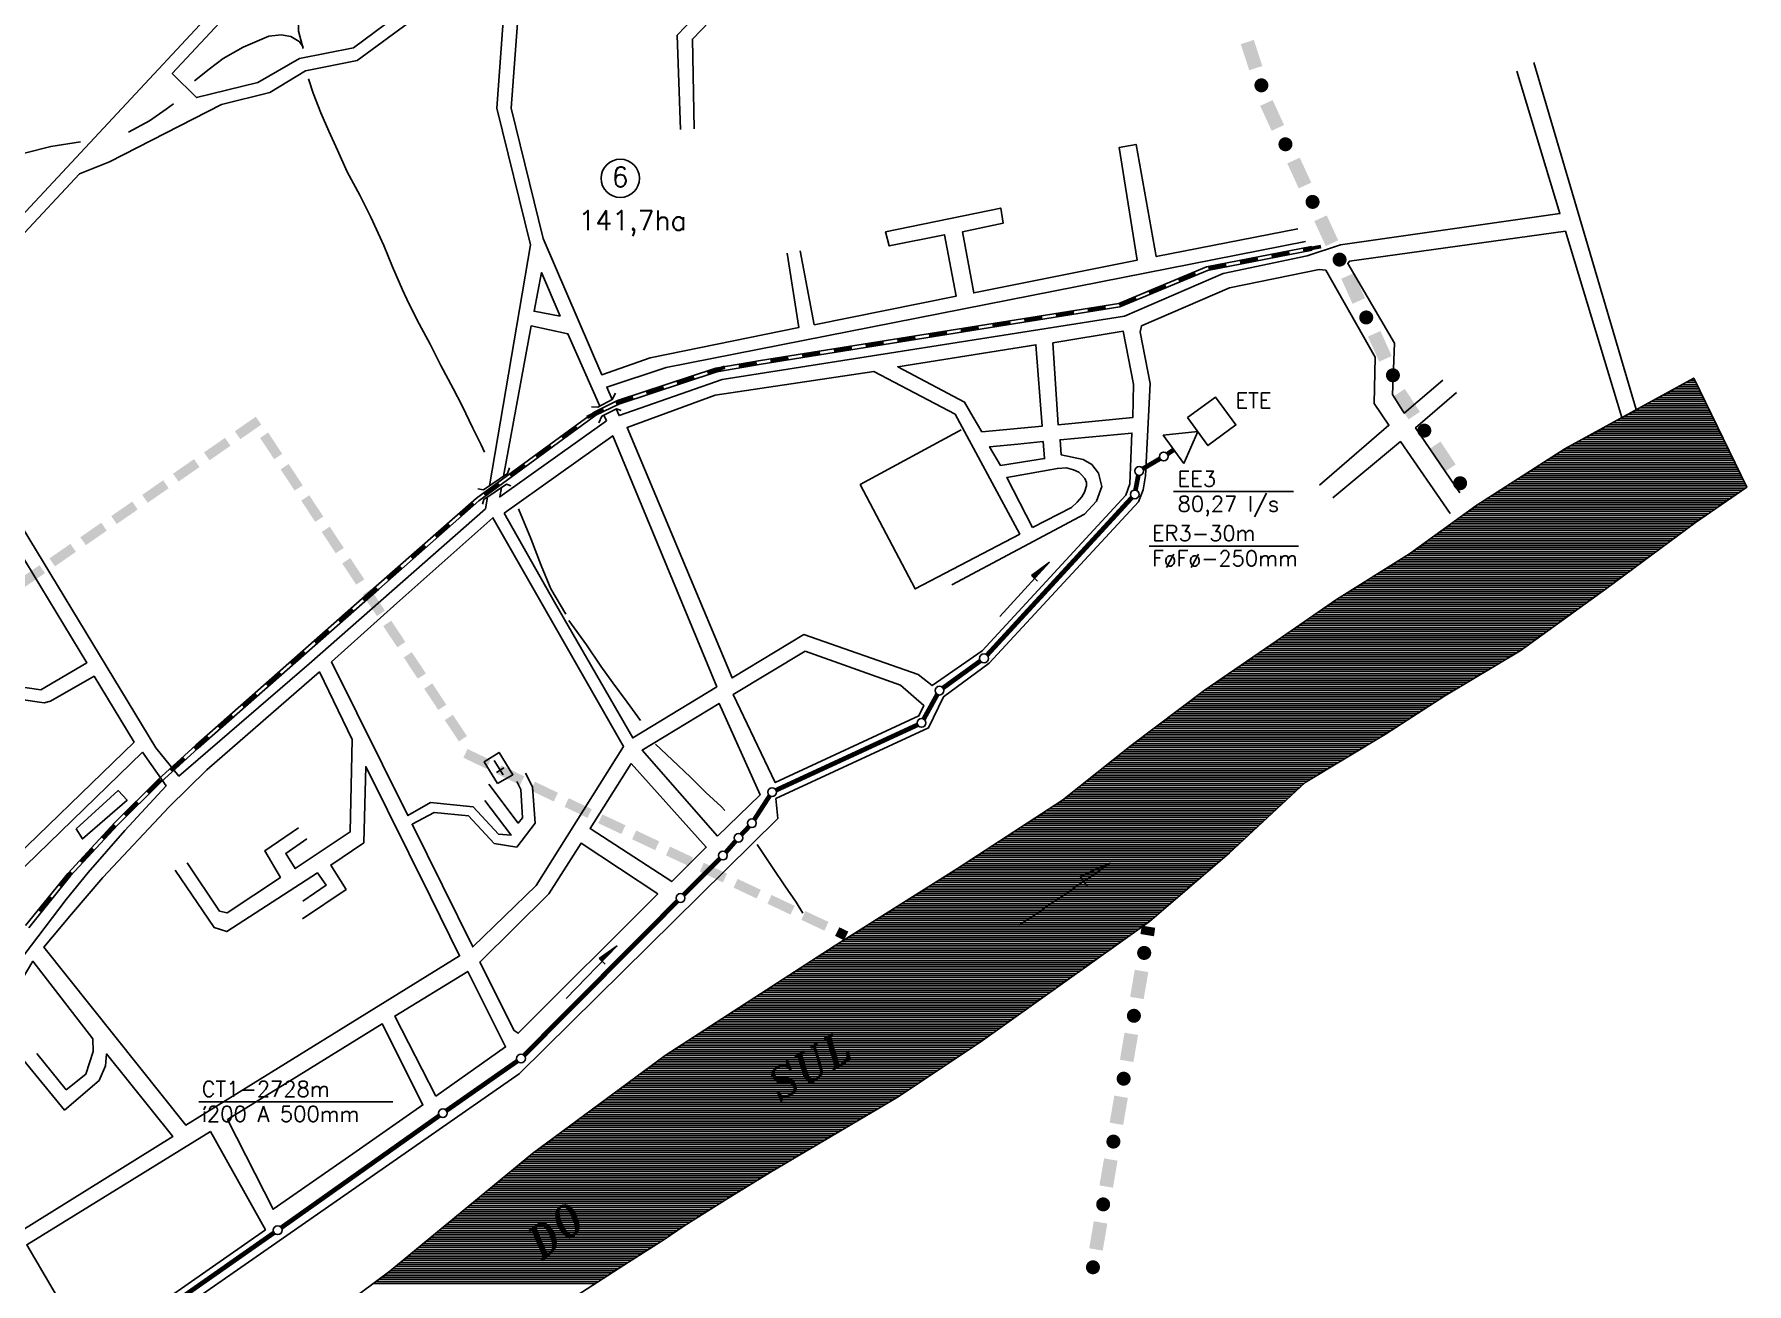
# Model space of a CAD drawing. Extents: x 673693 to 677773, y 7546493 to 7550545.
# Drawn here: x 676251 to 677773, y 7548013 to 7549123 of the extents above; entities that cross this region are included whole.
import ezdxf
from ezdxf.enums import TextEntityAlignment as Align

# ---------------------------------------------------------------- set-up
doc = ezdxf.new("R2010")
doc.units = 0
doc.header["$LTSCALE"] = 60
doc.header["$MEASUREMENT"] = 0
doc.layers.get('0').update_dxf_attribs({"linetype": 'CONTINUOUS'})
for name, color, linetype in [('ESTACAO', 5, 'CONTINUOUS'), ('HATCH', 150, 'CONTINUOUS'), ('L-FERREA', 6, 'CONTINUOUS'), ('LIMITE-BACIA', 3, 'CONTINUOUS'), ('LIMITE-PROJETO', 1, 'CONTINUOUS'), ('RIO', 4, 'CONTINUOUS'), ('RUA', 7, 'CONTINUOUS'), ('TEXTO', 5, 'CONTINUOUS'), ('TEXTO2', 5, 'CONTINUOUS')]:
    doc.layers.add(name, color=color, linetype=linetype)
doc.styles.add('GOTHICI', font='ITALICT8.SHX', dxfattribs={"height": 1.641651})
doc.styles.get("Standard").update_dxf_attribs({"font": 'ROMANSBR.shx', "height": 3})

# ---------------------------------------------------------------- blocks, each defined once
blk = doc.blocks.new('*X4')
at = {"color": 0}
for p, q in [((677711.3, 7548810), (677729.3, 7548810)), ((677714.7, 7548811.9), (677728.4, 7548811.9)), ((677718.1, 7548813.7), (677727.5, 7548813.7)), ((677721.5, 7548815.6), (677726.5, 7548815.6)), ((677725, 7548817.5), (677725.6, 7548817.5)), ((677684, 7548795), (677736.6, 7548795)), ((677687.4, 7548796.9), (677735.6, 7548796.9)), ((677690.8, 7548798.7), (677734.7, 7548798.7)), ((677694.2, 7548800.6), (677733.8, 7548800.6)), ((677697.7, 7548802.5), (677732.9, 7548802.5)), ((677701.1, 7548804.4), (677732, 7548804.4)), ((677704.5, 7548806.2), (677731.1, 7548806.2)), ((677707.9, 7548808.1), (677730.2, 7548808.1)), ((677656.7, 7548780), (677743.8, 7548780)), ((677660.1, 7548781.9), (677742.9, 7548781.9)), ((677663.5, 7548783.7), (677742, 7548783.7)), ((677666.9, 7548785.6), (677741.1, 7548785.6)), ((677670.4, 7548787.5), (677740.2, 7548787.5)), ((677673.8, 7548789.4), (677739.3, 7548789.4)), ((677677.2, 7548791.2), (677738.4, 7548791.2)), ((677680.6, 7548793.1), (677737.5, 7548793.1)), ((677629.4, 7548765), (677751.1, 7548765)), ((677632.8, 7548766.9), (677750.2, 7548766.9)), ((677636.2, 7548768.7), (677749.3, 7548768.7)), ((677639.6, 7548770.6), (677748.4, 7548770.6)), ((677643.1, 7548772.5), (677747.5, 7548772.5)), ((677646.5, 7548774.4), (677746.6, 7548774.4)), ((677649.9, 7548776.2), (677745.7, 7548776.2)), ((677653.3, 7548778.1), (677744.8, 7548778.1)), ((677603.3, 7548750), (677758.4, 7548750)), ((677606.3, 7548751.9), (677757.5, 7548751.9)), ((677609.2, 7548753.7), (677756.6, 7548753.7)), ((677612.3, 7548755.6), (677755.7, 7548755.6)), ((677615.8, 7548757.5), (677754.8, 7548757.5)), ((677619.2, 7548759.4), (677753.9, 7548759.4)), ((677622.6, 7548761.2), (677753, 7548761.2)), ((677626, 7548763.1), (677752, 7548763.1)), ((677579.9, 7548735), (677765.7, 7548735)), ((677582.8, 7548736.9), (677764.8, 7548736.9)), ((677585.7, 7548738.7), (677763.9, 7548738.7)), ((677588.7, 7548740.6), (677763, 7548740.6)), ((677591.6, 7548742.5), (677762.1, 7548742.5)), ((677594.5, 7548744.4), (677761.1, 7548744.4)), ((677597.5, 7548746.2), (677760.2, 7548746.2)), ((677600.4, 7548748.1), (677759.3, 7548748.1)), ((677556.4, 7548720), (677771.4, 7548720)), ((677559.3, 7548721.9), (677772.1, 7548721.9)), ((677562.3, 7548723.7), (677771.2, 7548723.7)), ((677565.2, 7548725.6), (677770.3, 7548725.6)), ((677568.1, 7548727.5), (677769.3, 7548727.5)), ((677571.1, 7548729.4), (677768.4, 7548729.4)), ((677574, 7548731.2), (677767.5, 7548731.2)), ((677576.9, 7548733.1), (677766.6, 7548733.1)), ((677532.9, 7548705), (677749.5, 7548705)), ((677535.9, 7548706.9), (677752.3, 7548706.9)), ((677538.8, 7548708.7), (677755, 7548708.7)), ((677541.7, 7548710.6), (677757.7, 7548710.6)), ((677544.7, 7548712.5), (677760.5, 7548712.5)), ((677547.6, 7548714.4), (677763.2, 7548714.4)), ((677550.5, 7548716.2), (677765.9, 7548716.2)), ((677553.5, 7548718.1), (677768.6, 7548718.1)), ((677509.6, 7548688.1), (677725.1, 7548688.1)), ((677512.1, 7548690), (677727.7, 7548690)), ((677514.7, 7548691.9), (677730.4, 7548691.9)), ((677517.3, 7548693.7), (677733.2, 7548693.7)), ((677519.9, 7548695.6), (677735.9, 7548695.6)), ((677522.5, 7548697.5), (677738.6, 7548697.5)), ((677525.1, 7548699.4), (677741.4, 7548699.4)), ((677527.6, 7548701.2), (677744.1, 7548701.2)), ((677530.2, 7548703.1), (677746.8, 7548703.1)), ((677488.9, 7548673.1), (677705, 7548673.1)), ((677491.5, 7548675), (677707.5, 7548675)), ((677494, 7548676.9), (677710, 7548676.9)), ((677496.6, 7548678.7), (677712.5, 7548678.7)), ((677499.2, 7548680.6), (677715.1, 7548680.6)), ((677501.8, 7548682.5), (677717.6, 7548682.5)), ((677504.4, 7548684.4), (677720.1, 7548684.4)), ((677507, 7548686.2), (677722.6, 7548686.2)), ((677467.4, 7548658.1), (677684.9, 7548658.1)), ((677470.4, 7548660), (677687.4, 7548660)), ((677473.4, 7548661.9), (677689.9, 7548661.9)), ((677476, 7548663.7), (677692.4, 7548663.7)), ((677478.5, 7548665.6), (677694.9, 7548665.6)), ((677481.1, 7548667.5), (677697.4, 7548667.5)), ((677483.7, 7548669.4), (677700, 7548669.4)), ((677486.3, 7548671.2), (677702.5, 7548671.2)), ((677443.4, 7548643.1), (677664.7, 7548643.1)), ((677446.4, 7548645), (677667.2, 7548645)), ((677449.4, 7548646.9), (677669.8, 7548646.9)), ((677452.4, 7548648.7), (677672.3, 7548648.7)), ((677455.4, 7548650.6), (677674.8, 7548650.6)), ((677458.4, 7548652.5), (677677.3, 7548652.5)), ((677461.4, 7548654.4), (677679.8, 7548654.4)), ((677464.4, 7548656.2), (677682.3, 7548656.2)), ((677419.4, 7548628.1), (677644.5, 7548628.1)), ((677422.4, 7548630), (677647.1, 7548630)), ((677425.4, 7548631.9), (677649.6, 7548631.9)), ((677428.4, 7548633.7), (677652.1, 7548633.7)), ((677431.4, 7548635.6), (677654.7, 7548635.6)), ((677434.4, 7548637.5), (677657.2, 7548637.5)), ((677437.4, 7548639.4), (677659.7, 7548639.4)), ((677440.4, 7548641.2), (677662.2, 7548641.2)), ((677396.6, 7548613.1), (677623.7, 7548613.1)), ((677399.3, 7548615), (677626.3, 7548615)), ((677402, 7548616.9), (677628.9, 7548616.9)), ((677404.8, 7548618.7), (677631.5, 7548618.7)), ((677407.5, 7548620.6), (677634.1, 7548620.6)), ((677410.4, 7548622.5), (677636.7, 7548622.5)), ((677413.4, 7548624.4), (677639.3, 7548624.4)), ((677416.4, 7548626.2), (677641.9, 7548626.2)), ((677374.9, 7548598.1), (677602.9, 7548598.1)), ((677377.6, 7548600), (677605.5, 7548600)), ((677380.4, 7548601.9), (677608.1, 7548601.9)), ((677383.1, 7548603.7), (677610.7, 7548603.7)), ((677385.8, 7548605.6), (677613.3, 7548605.6)), ((677388.5, 7548607.5), (677615.9, 7548607.5)), ((677391.2, 7548609.4), (677618.5, 7548609.4)), ((677393.9, 7548611.2), (677621.1, 7548611.2)), ((677353.2, 7548583.1), (677582.1, 7548583.1)), ((677356, 7548585), (677584.7, 7548585)), ((677358.7, 7548586.9), (677587.3, 7548586.9)), ((677361.4, 7548588.7), (677589.9, 7548588.7)), ((677364.1, 7548590.6), (677592.5, 7548590.6)), ((677366.8, 7548592.5), (677595.1, 7548592.5)), ((677369.5, 7548594.4), (677597.7, 7548594.4)), ((677372.2, 7548596.2), (677600.3, 7548596.2)), ((677331.4, 7548568.1), (677559.2, 7548568.1)), ((677334.1, 7548570), (677562.3, 7548570)), ((677336.9, 7548571.9), (677565.5, 7548571.9)), ((677339.6, 7548573.7), (677568.6, 7548573.7)), ((677342.3, 7548575.6), (677571.7, 7548575.6)), ((677345.1, 7548577.5), (677574.3, 7548577.5)), ((677347.8, 7548579.4), (677576.9, 7548579.4)), ((677350.5, 7548581.2), (677579.5, 7548581.2)), ((677306.8, 7548551.2), (677530.8, 7548551.2)), ((677309.6, 7548553.1), (677534, 7548553.1)), ((677312.3, 7548555), (677537.1, 7548555)), ((677315, 7548556.9), (677540.3, 7548556.9)), ((677317.8, 7548558.7), (677543.4, 7548558.7)), ((677320.5, 7548560.6), (677546.6, 7548560.6)), ((677323.2, 7548562.5), (677549.7, 7548562.5)), ((677326, 7548564.4), (677552.9, 7548564.4)), ((677328.7, 7548566.2), (677556, 7548566.2)), ((677285.5, 7548536.2), (677505.6, 7548536.2)), ((677288, 7548538.1), (677508.8, 7548538.1)), ((677290.5, 7548540), (677511.9, 7548540)), ((677293.2, 7548541.9), (677515.1, 7548541.9)), ((677295.9, 7548543.7), (677518.2, 7548543.7)), ((677298.7, 7548545.6), (677521.4, 7548545.6)), ((677301.4, 7548547.5), (677524.5, 7548547.5)), ((677304.1, 7548549.4), (677527.7, 7548549.4)), ((677265.5, 7548521.2), (677482.4, 7548521.2)), ((677268, 7548523.1), (677485.3, 7548523.1)), ((677270.5, 7548525), (677488.2, 7548525)), ((677273, 7548526.9), (677491.1, 7548526.9)), ((677275.5, 7548528.7), (677494, 7548528.7)), ((677278, 7548530.6), (677496.9, 7548530.6)), ((677280.5, 7548532.5), (677499.7, 7548532.5)), ((677283, 7548534.4), (677502.6, 7548534.4)), ((677245.4, 7548506.2), (677459.3, 7548506.2)), ((677247.9, 7548508.1), (677462.1, 7548508.1)), ((677250.4, 7548510), (677465, 7548510)), ((677252.9, 7548511.9), (677467.9, 7548511.9)), ((677255.4, 7548513.7), (677470.8, 7548513.7)), ((677257.9, 7548515.6), (677473.7, 7548515.6)), ((677260.4, 7548517.5), (677476.6, 7548517.5)), ((677263, 7548519.4), (677479.5, 7548519.4)), ((677225.4, 7548491.2), (677434.9, 7548491.2)), ((677227.9, 7548493.1), (677438, 7548493.1)), ((677230.4, 7548495), (677441.1, 7548495)), ((677232.9, 7548496.9), (677444.2, 7548496.9)), ((677235.4, 7548498.7), (677447.4, 7548498.7)), ((677237.9, 7548500.6), (677450.5, 7548500.6)), ((677240.4, 7548502.5), (677453.5, 7548502.5)), ((677242.9, 7548504.4), (677456.4, 7548504.4)), ((677206.7, 7548476.2), (677409.8, 7548476.2)), ((677209, 7548478.1), (677413, 7548478.1)), ((677211.4, 7548480), (677416.1, 7548480)), ((677213.7, 7548481.9), (677419.2, 7548481.9)), ((677216, 7548483.7), (677422.4, 7548483.7)), ((677218.4, 7548485.6), (677425.5, 7548485.6)), ((677220.7, 7548487.5), (677428.6, 7548487.5)), ((677223.1, 7548489.4), (677431.7, 7548489.4)), ((677187.9, 7548461.2), (677384.8, 7548461.2)), ((677190.2, 7548463.1), (677388, 7548463.1)), ((677192.6, 7548465), (677391.1, 7548465)), ((677194.9, 7548466.9), (677394.2, 7548466.9)), ((677197.3, 7548468.7), (677397.3, 7548468.7)), ((677199.6, 7548470.6), (677400.5, 7548470.6)), ((677202, 7548472.5), (677403.6, 7548472.5)), ((677204.3, 7548474.4), (677406.7, 7548474.4)), ((677169.1, 7548446.2), (677367.1, 7548446.2)), ((677171.5, 7548448.1), (677369.1, 7548448.1)), ((677173.8, 7548450), (677371.1, 7548450)), ((677176.2, 7548451.9), (677373.1, 7548451.9)), ((677178.5, 7548453.7), (677375.1, 7548453.7)), ((677180.9, 7548455.6), (677377.1, 7548455.6)), ((677183.2, 7548457.5), (677379.1, 7548457.5)), ((677185.6, 7548459.4), (677381.7, 7548459.4)), ((677147.2, 7548431.2), (677351.1, 7548431.2)), ((677150, 7548433.1), (677353.1, 7548433.1)), ((677152.9, 7548435), (677355.1, 7548435)), ((677155.8, 7548436.9), (677357.1, 7548436.9)), ((677158.7, 7548438.7), (677359.1, 7548438.7)), ((677161.5, 7548440.6), (677361.1, 7548440.6)), ((677164.4, 7548442.5), (677363.1, 7548442.5)), ((677166.8, 7548444.4), (677365.1, 7548444.4)), ((677121.3, 7548414.4), (677333, 7548414.4)), ((677124.1, 7548416.2), (677335, 7548416.2)), ((677127, 7548418.1), (677337, 7548418.1)), ((677129.9, 7548420), (677339, 7548420)), ((677132.8, 7548421.9), (677341.1, 7548421.9)), ((677135.6, 7548423.7), (677343.1, 7548423.7)), ((677138.5, 7548425.6), (677345.1, 7548425.6)), ((677141.4, 7548427.5), (677347.1, 7548427.5)), ((677144.3, 7548429.4), (677349.1, 7548429.4)), ((677098.2, 7548399.4), (677317, 7548399.4)), ((677101.1, 7548401.2), (677319, 7548401.2)), ((677104, 7548403.1), (677321, 7548403.1)), ((677106.9, 7548405), (677323, 7548405)), ((677109.8, 7548406.9), (677325, 7548406.9)), ((677112.6, 7548408.7), (677327, 7548408.7)), ((677115.5, 7548410.6), (677329, 7548410.6)), ((677118.4, 7548412.5), (677331, 7548412.5)), ((677075.2, 7548384.4), (677299.9, 7548384.4)), ((677078.1, 7548386.2), (677302.1, 7548386.2)), ((677081, 7548388.1), (677304.3, 7548388.1)), ((677083.9, 7548390), (677306.4, 7548390)), ((677086.7, 7548391.9), (677308.6, 7548391.9)), ((677089.6, 7548393.7), (677310.8, 7548393.7)), ((677092.5, 7548395.6), (677313, 7548395.6)), ((677095.4, 7548397.5), (677315, 7548397.5)), ((677051.5, 7548369.4), (677282.4, 7548369.4)), ((677054.5, 7548371.2), (677284.6, 7548371.2)), ((677057.5, 7548373.1), (677286.8, 7548373.1)), ((677060.5, 7548375), (677289, 7548375)), ((677063.4, 7548376.9), (677291.2, 7548376.9)), ((677066.4, 7548378.7), (677293.3, 7548378.7)), ((677069.4, 7548380.6), (677295.5, 7548380.6)), ((677072.4, 7548382.5), (677297.7, 7548382.5)), ((677027.7, 7548354.4), (677265, 7548354.4)), ((677030.7, 7548356.2), (677267.2, 7548356.2)), ((677033.6, 7548358.1), (677269.3, 7548358.1)), ((677036.6, 7548360), (677271.5, 7548360)), ((677039.6, 7548361.9), (677273.7, 7548361.9)), ((677042.6, 7548363.7), (677275.9, 7548363.7)), ((677045.6, 7548365.6), (677278.1, 7548365.6)), ((677048.5, 7548367.5), (677280.2, 7548367.5)), ((677003.8, 7548339.4), (677247.5, 7548339.4)), ((677006.8, 7548341.2), (677249.7, 7548341.2)), ((677009.8, 7548343.1), (677251.9, 7548343.1)), ((677012.8, 7548345), (677254.1, 7548345)), ((677015.8, 7548346.9), (677256.2, 7548346.9)), ((677018.7, 7548348.7), (677258.4, 7548348.7)), ((677021.7, 7548350.6), (677260.6, 7548350.6)), ((677024.7, 7548352.5), (677262.8, 7548352.5)), ((676980, 7548324.4), (677227.6, 7548324.4)), ((676983, 7548326.2), (677230.2, 7548326.2)), ((676986, 7548328.1), (677232.8, 7548328.1)), ((676989, 7548330), (677235.5, 7548330)), ((676991.9, 7548331.9), (677238.1, 7548331.9)), ((676994.9, 7548333.7), (677240.7, 7548333.7)), ((676997.9, 7548335.6), (677243.1, 7548335.6)), ((677000.9, 7548337.5), (677245.3, 7548337.5)), ((676956.3, 7548309.4), (677206.5, 7548309.4)), ((676959.2, 7548311.2), (677209.1, 7548311.2)), ((676962.1, 7548313.1), (677211.7, 7548313.1)), ((676965.1, 7548315), (677214.4, 7548315)), ((676968.1, 7548316.9), (677217, 7548316.9)), ((676971.1, 7548318.7), (677219.6, 7548318.7)), ((676974.1, 7548320.6), (677222.3, 7548320.6)), ((676977, 7548322.5), (677224.9, 7548322.5)), ((676930.3, 7548292.5), (677182.7, 7548292.5)), ((676933.2, 7548294.4), (677185.4, 7548294.4)), ((676936.1, 7548296.2), (677188, 7548296.2)), ((676939, 7548298.1), (677190.6, 7548298.1)), ((676941.9, 7548300), (677193.3, 7548300)), ((676944.8, 7548301.9), (677195.9, 7548301.9)), ((676947.7, 7548303.7), (677198.5, 7548303.7)), ((676950.5, 7548305.6), (677201.2, 7548305.6)), ((676953.4, 7548307.5), (677203.8, 7548307.5)), ((676907.2, 7548277.5), (677161.6, 7548277.5)), ((676910.1, 7548279.4), (677164.3, 7548279.4)), ((676912.9, 7548281.2), (677166.9, 7548281.2)), ((676915.8, 7548283.1), (677169.5, 7548283.1)), ((676918.7, 7548285), (677172.2, 7548285)), ((676921.6, 7548286.9), (677174.8, 7548286.9)), ((676924.5, 7548288.7), (677177.4, 7548288.7)), ((676927.4, 7548290.6), (677180.1, 7548290.6)), ((676884, 7548262.5), (677140.5, 7548262.5)), ((676886.9, 7548264.4), (677143.1, 7548264.4)), ((676889.8, 7548266.2), (677145.8, 7548266.2)), ((676892.7, 7548268.1), (677148.4, 7548268.1)), ((676895.6, 7548270), (677151.1, 7548270)), ((676898.5, 7548271.9), (677153.7, 7548271.9)), ((676901.4, 7548273.7), (677156.3, 7548273.7)), ((676904.3, 7548275.6), (677159, 7548275.6)), ((676860.9, 7548247.5), (677119.4, 7548247.5)), ((676863.8, 7548249.4), (677122, 7548249.4)), ((676866.7, 7548251.2), (677124.7, 7548251.2)), ((676869.6, 7548253.1), (677127.3, 7548253.1)), ((676872.4, 7548255), (677130, 7548255)), ((676875.3, 7548256.9), (677132.6, 7548256.9)), ((676878.2, 7548258.7), (677135.2, 7548258.7)), ((676881.1, 7548260.6), (677137.9, 7548260.6)), ((676837.7, 7548232.5), (677098.3, 7548232.5)), ((676840.6, 7548234.4), (677100.9, 7548234.4)), ((676843.5, 7548236.2), (677103.6, 7548236.2)), ((676846.4, 7548238.1), (677106.2, 7548238.1)), ((676849.3, 7548240), (677108.9, 7548240)), ((676852.2, 7548241.9), (677111.5, 7548241.9)), ((676855.1, 7548243.7), (677114.1, 7548243.7)), ((676858, 7548245.6), (677116.8, 7548245.6)), ((676814.6, 7548217.5), (677076.2, 7548217.5)), ((676817.5, 7548219.4), (677079.1, 7548219.4)), ((676820.4, 7548221.2), (677081.9, 7548221.2)), ((676823.3, 7548223.1), (677084.7, 7548223.1)), ((676826.2, 7548225), (677087.5, 7548225)), ((676829.1, 7548226.9), (677090.3, 7548226.9)), ((676832, 7548228.7), (677093, 7548228.7)), ((676834.8, 7548230.6), (677095.7, 7548230.6)), ((676793.9, 7548202.5), (677053.7, 7548202.5)), ((676796.4, 7548204.4), (677056.5, 7548204.4)), ((676799, 7548206.2), (677059.4, 7548206.2)), ((676801.5, 7548208.1), (677062.2, 7548208.1)), ((676804.1, 7548210), (677065, 7548210)), ((676806.6, 7548211.9), (677067.8, 7548211.9)), ((676809.2, 7548213.7), (677070.6, 7548213.7)), ((676811.7, 7548215.6), (677073.4, 7548215.6)), ((676773.6, 7548187.5), (677031.2, 7548187.5)), ((676776.1, 7548189.4), (677034, 7548189.4)), ((676778.7, 7548191.2), (677036.8, 7548191.2)), ((676781.2, 7548193.1), (677039.7, 7548193.1)), ((676783.7, 7548195), (677042.5, 7548195)), ((676786.3, 7548196.9), (677045.3, 7548196.9)), ((676788.8, 7548198.7), (677048.1, 7548198.7)), ((676791.4, 7548200.6), (677050.9, 7548200.6)), ((676753.2, 7548172.5), (677007.5, 7548172.5)), ((676755.8, 7548174.4), (677010.6, 7548174.4)), ((676758.3, 7548176.2), (677013.8, 7548176.2)), ((676760.9, 7548178.1), (677017, 7548178.1)), ((676763.4, 7548180), (677020, 7548180)), ((676765.9, 7548181.9), (677022.8, 7548181.9)), ((676768.5, 7548183.7), (677025.6, 7548183.7)), ((676771, 7548185.6), (677028.4, 7548185.6)), ((676730.4, 7548155.6), (676979, 7548155.6)), ((676732.9, 7548157.5), (676982.2, 7548157.5)), ((676735.5, 7548159.4), (676985.4, 7548159.4)), ((676738, 7548161.2), (676988.5, 7548161.2)), ((676740.5, 7548163.1), (676991.7, 7548163.1)), ((676743.1, 7548165), (676994.8, 7548165)), ((676745.6, 7548166.9), (676998, 7548166.9)), ((676748.2, 7548168.7), (677001.2, 7548168.7)), ((676750.7, 7548170.6), (677004.3, 7548170.6)), ((676710, 7548140.6), (676953.7, 7548140.6)), ((676712.6, 7548142.5), (676956.9, 7548142.5)), ((676715.1, 7548144.4), (676960.1, 7548144.4)), ((676717.7, 7548146.2), (676963.2, 7548146.2)), ((676720.2, 7548148.1), (676966.4, 7548148.1)), ((676722.7, 7548150), (676969.6, 7548150)), ((676725.3, 7548151.9), (676972.7, 7548151.9)), ((676727.8, 7548153.7), (676975.9, 7548153.7)), ((676690.1, 7548125.6), (676928.5, 7548125.6)), ((676692.4, 7548127.5), (676931.6, 7548127.5)), ((676694.8, 7548129.4), (676934.8, 7548129.4)), ((676697.3, 7548131.2), (676937.9, 7548131.2)), ((676699.9, 7548133.1), (676941.1, 7548133.1)), ((676702.4, 7548135), (676944.3, 7548135)), ((676705, 7548136.9), (676947.4, 7548136.9)), ((676707.5, 7548138.7), (676950.6, 7548138.7)), ((676672, 7548110.6), (676903.2, 7548110.6)), ((676674.2, 7548112.5), (676906.3, 7548112.5)), ((676676.5, 7548114.4), (676909.5, 7548114.4)), ((676678.8, 7548116.2), (676912.7, 7548116.2)), ((676681, 7548118.1), (676915.8, 7548118.1)), ((676683.3, 7548120), (676919, 7548120)), ((676685.6, 7548121.9), (676922.1, 7548121.9)), ((676687.9, 7548123.7), (676925.3, 7548123.7)), ((676653.8, 7548095.6), (676878.5, 7548095.6)), ((676656.1, 7548097.5), (676881.6, 7548097.5)), ((676658.3, 7548099.4), (676884.7, 7548099.4)), ((676660.6, 7548101.2), (676887.8, 7548101.2)), ((676662.9, 7548103.1), (676890.9, 7548103.1)), ((676665.1, 7548105), (676894, 7548105)), ((676667.4, 7548106.9), (676897.1, 7548106.9)), ((676669.7, 7548108.7), (676900.2, 7548108.7)), ((676635.6, 7548080.6), (676854.3, 7548080.6)), ((676637.9, 7548082.5), (676857.2, 7548082.5)), ((676640.2, 7548084.4), (676860.2, 7548084.4)), ((676642.4, 7548086.2), (676863.2, 7548086.2)), ((676644.7, 7548088.1), (676866.1, 7548088.1)), ((676647, 7548090), (676869.2, 7548090)), ((676649.2, 7548091.9), (676872.3, 7548091.9)), ((676651.5, 7548093.7), (676875.4, 7548093.7)), ((676617.4, 7548065.6), (676830.5, 7548065.6)), ((676619.7, 7548067.5), (676833.5, 7548067.5)), ((676622, 7548069.4), (676836.5, 7548069.4)), ((676624.2, 7548071.2), (676839.4, 7548071.2)), ((676626.5, 7548073.1), (676842.4, 7548073.1)), ((676628.8, 7548075), (676845.4, 7548075)), ((676631.1, 7548076.9), (676848.3, 7548076.9)), ((676633.3, 7548078.7), (676851.3, 7548078.7)), ((676599.3, 7548050.6), (676808.4, 7548050.6)), ((676601.5, 7548052.5), (676811.3, 7548052.5)), ((676603.8, 7548054.4), (676814, 7548054.4)), ((676606.1, 7548056.2), (676816.7, 7548056.2)), ((676608.3, 7548058.1), (676819.5, 7548058.1)), ((676610.6, 7548060), (676822.2, 7548060)), ((676612.9, 7548061.9), (676824.9, 7548061.9)), ((676615.2, 7548063.7), (676827.7, 7548063.7)), ((676581.1, 7548035.6), (676784.6, 7548035.6)), ((676583.4, 7548037.5), (676787.6, 7548037.5)), ((676585.6, 7548039.4), (676790.6, 7548039.4)), ((676587.9, 7548041.2), (676793.5, 7548041.2)), ((676590.2, 7548043.1), (676796.5, 7548043.1)), ((676592.4, 7548045), (676799.5, 7548045)), ((676594.7, 7548046.9), (676802.4, 7548046.9)), ((676597, 7548048.7), (676805.4, 7548048.7)), ((676559.9, 7548018.7), (676758.4, 7548018.7)), ((676562.4, 7548020.6), (676761.3, 7548020.6)), ((676565, 7548022.5), (676764.2, 7548022.5)), ((676567.4, 7548024.4), (676767.1, 7548024.4)), ((676569.7, 7548026.2), (676770, 7548026.2)), ((676572, 7548028.1), (676772.9, 7548028.1)), ((676574.3, 7548030), (676775.8, 7548030)), ((676576.5, 7548031.9), (676778.7, 7548031.9)), ((676578.8, 7548033.7), (676781.7, 7548033.7)), ((676552.4, 7548013.1), (676749.7, 7548013.1)), ((676554.9, 7548015), (676752.6, 7548015)), ((676557.4, 7548016.9), (676755.5, 7548016.9))]:
    blk.add_line(p, q, dxfattribs=at)
blk = doc.blocks.new('ERASE')
at = {"layer": 'L-FERREA'}
blk.add_solid([(-0.1, 0.02), (-0.1, -0.02), (0.1, 0.02), (0.1, -0.02)], dxfattribs=at)
blk = doc.blocks.new('R3')
at = {"layer": 'LIMITE-PROJETO', "const_width": 6.23}
blk.add_lwpolyline([(-25.1, 0.3, 1), (-31.3, 0.3, 1)], format="xyb", close=True, dxfattribs=at)
at = {"layer": 'LIMITE-PROJETO'}
blk.add_solid([(12.3, 6.1), (12.2, -6.1), (-12.1, 6.3), (-12.2, -5.9)], dxfattribs=at)
blk = doc.blocks.new('G3')
at = {"layer": 'LIMITE-BACIA'}
blk.add_solid([(-11.3, -4.4), (-11.4, 4.2), (11.3, -4.3), (11.3, 4.3)], dxfattribs=at)

msp = doc.modelspace()

# ---------------------------------------------------------------- linework, layer by layer
at = {"layer": 'ESTACAO'}
for p, q in [((677108.9, 7548605.9), (677153, 7548654.1)), ((677153, 7548654.1), (677137.2, 7548642.3)), ((677142.5, 7548637.4), (677137.2, 7548642.3)), ((676723.6, 7548266.4), (676769.1, 7548313.3)), ((676769.1, 7548313.3), (676753, 7548302)), ((676758.2, 7548296.9), (676753, 7548302))]:
    msp.add_line(p, q, dxfattribs=at)
for points in [[(677275.7, 7548782.6), (677293.9, 7548757.8), (677318.7, 7548776.1), (677300.5, 7548800.9)], [(677272.4, 7548742), (677284.8, 7548770.2), (677254.2, 7548766.9)]]:
    msp.add_lwpolyline(points, close=True, dxfattribs=at)
at = {"layer": 'ESTACAO', "const_width": 4.2}
for points in [[(677263.5, 7548754.1), (677257.8, 7548750.2)], [(677251.2, 7548746.1), (677236.1, 7548737.2)], [(677232, 7548731.4), (677229.5, 7548718.2)], [(677226.2, 7548711.5), (677097.6, 7548571.6)], [(677091.8, 7548566.5), (677058.4, 7548542.3)], [(677053.4, 7548536.6), (677041.3, 7548514.7)], [(677035.9, 7548509.6), (676910.1, 7548451.5)], [(676904.5, 7548446.6), (676890.8, 7548425.4)], [(676886.1, 7548419.2), (676879.4, 7548412.1)], [(676874.2, 7548406.3), (676865.5, 7548396.3)], [(676860.2, 7548390.6), (676828, 7548358.5)], [(676822.5, 7548352.9), (676686.2, 7548215.8)], [(676680.3, 7548210.8), (676617.2, 7548166.7)], [(676610.9, 7548162.2), (676470.5, 7548062.7)], [(676464.1, 7548058.2), (676374.3, 7547995.3)]]:
    msp.add_lwpolyline(points, dxfattribs=at)
at = {"layer": 'ESTACAO'}
for centre in [(677254.6, 7548748.1), (677232.8, 7548735.2), (677228.8, 7548714.4), (677094.9, 7548568.7), (677055.3, 7548540), (677039.4, 7548511.3), (676906.6, 7548449.8), (676888.7, 7548422.1), (676876.8, 7548409.2), (676862.9, 7548393.4), (676825.3, 7548355.7), (676683.5, 7548213), (676614.1, 7548164.5), (676467.3, 7548060.4)]:
    msp.add_circle(centre, 3.89, dxfattribs=at)
for points in [[(677137.2, 7548642.3), (677139.9, 7548639.9), (677153, 7548654.1)], [(676753, 7548302), (676755.6, 7548299.5), (676769.1, 7548313.3)]]:
    msp.add_solid(points, dxfattribs=at)
at = {"layer": 'L-FERREA'}
for points in [[(677386, 7548934.7), (677292.6, 7548916.5), (677214.6, 7548884.2), (676896.4, 7548833.4), (676856.7, 7548826.5), (676769.3, 7548797.7), (676748.4, 7548787.6), (676644.1, 7548711.1), (676554.9, 7548632.8), (676394.7, 7548491.4), (676361.2, 7548460.9), (676322.6, 7548422.7), (676280.8, 7548377.5), (676243.4, 7548331.2)], [(677386.6, 7548931.5), (677293.5, 7548913.4), (677215.5, 7548881), (676896.9, 7548830.2), (676857.5, 7548823.4), (676770.5, 7548794.7), (676750.1, 7548784.8), (676646.1, 7548708.6), (676557.1, 7548630.3), (676396.8, 7548489), (676363.5, 7548458.5), (676324.9, 7548420.4), (676283.3, 7548375.3), (676246.1, 7548329.3)]]:
    msp.add_lwpolyline(points, dxfattribs=at)
at = {"layer": 'LIMITE-BACIA'}
msp.add_solid([(676962.6, 7548322), (676966.3, 7548329.7), (676970.6, 7548318.1), (676974.3, 7548325.9)], dxfattribs=at)
at = {"layer": 'LIMITE-PROJETO', "const_width": 6.23}
msp.add_lwpolyline([(677237.7, 7548310, 1), (677236.7, 7548303.8, 1)], format="xyb", close=True, dxfattribs=at)
at = {"layer": 'LIMITE-PROJETO'}
msp.add_solid([(677235, 7548331.2), (677247, 7548329.2), (677233.9, 7548323.7), (677245.9, 7548321.7)], dxfattribs=at)
at = {"layer": 'RIO'}
for p, q in [((677126.4, 7548331.6), (677207.3, 7548386.8)), ((677207.3, 7548386.8), (677180.3, 7548375.1)), ((677186.4, 7548366), (677180.3, 7548375.1))]:
    msp.add_line(p, q, dxfattribs=at)
for points in [[(676581.6, 7549442.7), (676580.4, 7549423.3), (676580.5, 7549402.2), (676581.1, 7549382.9), (676577, 7549356.9), (676576.3, 7549330), (676572.2, 7549312.9), (676564.6, 7549295), (676554.5, 7549274.5), (676541.6, 7549256.6), (676528.4, 7549238.9), (676511.6, 7549220.2), (676504.6, 7549205.6), (676498, 7549194.9), (676491.1, 7549173.8), (676487.4, 7549155.1), (676485.9, 7549138.1), (676485.7, 7549126), (676489.9, 7549110.6)], [(676490.1, 7549112.1), (676486.5, 7549116.9), (676479.1, 7549121.4), (676470.3, 7549122.9), (676459.4, 7549121.5), (676436.8, 7549112), (676418.9, 7549101.9), (676406.5, 7549092.3), (676393.4, 7549081.8)], [(676494.8, 7549083.8), (676498.9, 7549070.9), (676505.6, 7549053.5), (676512.8, 7549037.3), (676520.5, 7549020.2), (676529, 7549001.2), (676540.2, 7548980.2), (676550.2, 7548960.7), (676561.6, 7548935.5), (676569.2, 7548916.7), (676578.1, 7548896.3), (676583.8, 7548884.2), (676593, 7548866), (676602.8, 7548848), (676612.3, 7548829.1), (676623.2, 7548808.6), (676631.2, 7548793), (676640.7, 7548773.4), (676648.1, 7548758.4), (676651.2, 7548752)], [(676334.9, 7549036.4), (676353.3, 7549046.4), (676368.1, 7549056.8), (676374.8, 7549061.5)], [(676144, 7548931.9), (676156, 7548953.2), (676166.4, 7548968.6), (676176.2, 7548983.3), (676191.8, 7548995.3), (676218.5, 7549010.2), (676242.5, 7549017.8), (676265.8, 7549023.5), (676292.1, 7549027.8)], [(676500.9, 7547974.9), (676567.1, 7548024.1), (676693.7, 7548128.6), (676811.6, 7548215.6), (676961.7, 7548312.9), (677071.3, 7548381.8), (677164.6, 7548442.6), (677225.5, 7548491.3), (677290.4, 7548540), (677355.3, 7548584.6), (677408.1, 7548621.1), (677473, 7548661.6), (677531.9, 7548704.3), (677611, 7548754.9), (677725.5, 7548817.8), (677772.6, 7548720.8), (677726.9, 7548689.5), (677648.4, 7548631), (677571.4, 7548575.4), (677504.3, 7548535.4), (677451.5, 7548501.2), (677380.1, 7548458.4), (677313.1, 7548395.7), (677242, 7548334.7), (677091.6, 7548227.7), (677018.5, 7548179.1), (676906.8, 7548112.8), (676867.5, 7548089), (676828.6, 7548064.4), (676810.7, 7548052.1), (676779.1, 7548032.1), (676705.7, 7547984.7)], [(676681.2, 7548701.7), (676692.1, 7548675.2), (676701.4, 7548651.3), (676709.9, 7548630.6), (676723.3, 7548608)], [(676725.9, 7548602.4), (676741.6, 7548580.7), (676754.5, 7548561.7), (676765.2, 7548547), (676777.8, 7548529.8), (676789.6, 7548513.5)], [(676803, 7548492.5), (676817.9, 7548478.4), (676834.2, 7548463), (676847.8, 7548449.6), (676861.3, 7548436.9), (676864.5, 7548433.4)], [(676893.3, 7548403.3), (676907.7, 7548382), (676917.9, 7548366.4), (676927.9, 7548352), (676934, 7548342.1)]]:
    msp.add_lwpolyline(points, dxfattribs=at)
msp.add_solid([(677180.3, 7548375.1), (677183.3, 7548370.6), (677207.3, 7548386.8)], dxfattribs=at)
at = {"layer": 'RUA'}
for p, q in [((676667.6, 7548465.3), (676659.6, 7548478)), ((676668.3, 7548471.4), (676661.8, 7548467.3))]:
    msp.add_line(p, q, dxfattribs=at)
for points in [[(675967, 7548943.1), (676063.3, 7548927.3), (676066.8, 7548927.9), (676079.1, 7548936.1), (676203.8, 7548909.3), (676229.1, 7548949.1), (676239.3, 7548961.3), (676495.7, 7549236.7), (676520.8, 7549271.4), (676534.8, 7549299.2), (676541.6, 7549317.9), (676548.2, 7549350.1), (676553.5, 7549505.1), (676571, 7549627.4), (676576.5, 7549651.5), (676665.7, 7549819.8), (676681.3, 7549870.9), (676755.3, 7550292.1), (676753.1, 7550317.9), (676746.9, 7550335.3), (676734.5, 7550351.3), (676716.3, 7550362.8), (676694.1, 7550367)], [(676598.1, 7549180.8), (676670.9, 7549180.7), (676669.3, 7549157), (676589.1, 7549149.1), (676581.8, 7549146.3), (676534.6, 7549111.3), (676486.6, 7549101.8), (676449.8, 7549080.4), (676395.3, 7549067), (676373.6, 7549088.5), (676504.6, 7549228.8), (676532.6, 7549266.9), (676543.1, 7549286.7), (676555.9, 7549322.3), (676559.2, 7549341.2), (676563.8, 7549453.8), (676620.2, 7549447.6), (676639.9, 7549383.9), (676679.8, 7549302.6), (676678.3, 7549273.9), (676592.7, 7549262.6)], [(676825.3, 7549038.8), (676822.4, 7549122.5), (676837.2, 7549138), (676840.8, 7549150.9), (676811.1, 7549261.6), (676784.1, 7549283.7), (676690.9, 7549272.8), (676674.7, 7549057.8), (676703.3, 7548941.7), (676755.2, 7548820.7), (676798.4, 7548835.7), (676930.5, 7548862.8), (676920.1, 7548928.7)], [(676900.9, 7549225.6), (676888.9, 7549174.5), (676835.8, 7549119), (676837.5, 7549039.2)], [(676653.6, 7548711.8), (676651.9, 7548701.6), (676495.4, 7548563.7), (676379.6, 7548464), (676359, 7548489.3), (676202.8, 7548746.9), (676185.6, 7548790.4), (676183.6, 7548834.1), (676210.7, 7548899.3), (676225.9, 7548924), (676238.3, 7548942.5), (676291.2, 7548999.2), (676317.9, 7549009.9), (676417.4, 7549060.9), (676460.4, 7549071.5), (676492.1, 7549090.8), (676538, 7549100), (676587.9, 7549136.8), (676668.3, 7549143.3), (676662, 7549057.7)], [(676768.2, 7548790.4), (676770.7, 7548784.5), (676862.1, 7548816.5), (677219.7, 7548872.9), (677307.3, 7548910.8), (677381.9, 7548926.4), (677411.6, 7548936.1), (677606.6, 7548963.9), (677568.4, 7549090.6)], [(677674.4, 7548789.7), (677583.5, 7549098.1)], [(676662, 7549057.7), (676691.9, 7548936.1), (676655.4, 7548722.1)], [(677373.8, 7548950.5), (677248, 7548925.7), (677230, 7549025.5), (677215, 7549022.7), (677231.1, 7548922.7), (677085.8, 7548893.5), (677075.7, 7548947.6), (677112, 7548955.5), (677109.7, 7548968.9), (677007.5, 7548947.8), (677010.7, 7548935.3), (677059.7, 7548945.1), (677070.2, 7548890.7), (676944.1, 7548865.1), (676931.6, 7548930.9)], [(677661.7, 7548782.7), (677611.5, 7548948.2), (677419.6, 7548921.6), (677418, 7548919.6), (677459.5, 7548848.9), (677457.8, 7548803.1), (677468.2, 7548786.7), (677502.5, 7548815.8)], [(677380.4, 7548939.3), (676812.5, 7548827.1), (676759.7, 7548809.7), (676764.5, 7548798.6)], [(676269.1, 7547912.2), (676682, 7548199.4), (676911.8, 7548426.5), (676910, 7548444), (677045.7, 7548507), (677058.8, 7548534.6), (677099.4, 7548564.4), (677232.2, 7548707.7), (677236.3, 7548718.5), (677238.3, 7548730.8), (677242.5, 7548813), (677233.5, 7548858.5), (677234.9, 7548864.2), (677313, 7548898), (677392.7, 7548914.4), (677398.5, 7548913.8), (677442.4, 7548836.4), (677441.4, 7548795.3), (677454.7, 7548775.9), (677393.1, 7548722.5)], [(676718.4, 7548872.7), (676701.6, 7548911.6), (676695.2, 7548877.2), (676718.4, 7548872.7)], [(676668, 7548730.6), (676692.4, 7548864.2), (676725.2, 7548857.1), (676753.6, 7548792.8)], [(677066.3, 7548634), (677184.3, 7548696.8), (677194.7, 7548708.5), (677199.6, 7548721.4), (677196.6, 7548733.3), (677190.6, 7548740.9), (677182.9, 7548745.5), (677163.3, 7548749.7), (677162.5, 7548762.9), (677226.3, 7548768.9), (677224.5, 7548723.7), (677220.9, 7548713.6), (677093.3, 7548575.4), (677048.9, 7548544.7), (677036.4, 7548554.2), (676934.9, 7548589.8), (676871.1, 7548551.3), (676777.7, 7548773.8), (676855.9, 7548802.6), (676996.9, 7548823.5), (677069.4, 7548785.6), (677126.7, 7548679.2), (677033.7, 7548630.4), (676984.9, 7548723.1), (677074.5, 7548771.7)], [(676767.4, 7548804.5), (676764.6, 7548798.7), (676751.8, 7548791.8), (676746.2, 7548792.2)], [(677514.6, 7548805.1), (677478.3, 7548773.6), (677517.6, 7548715.8)], [(676759.4, 7548779.7), (676664.6, 7548712.2), (676666.1, 7548720.4)], [(676772.6, 7548788.9), (676768.3, 7548790.4), (676755.2, 7548783.8), (676752.6, 7548778)], [(676757.2, 7548784.8), (676759.4, 7548779.7)], [(677509.2, 7548697.5), (677464.8, 7548761.3), (677404.7, 7548711.2)], [(676034.8, 7548509.9), (676102.1, 7548565), (676139.2, 7548523.8), (676142.1, 7548523.8), (676188.3, 7548550.8), (676256.9, 7548540.6), (676297.8, 7548564.8), (676195.2, 7548733.5), (676192.3, 7548734.9), (676189.1, 7548733.8), (676186.7, 7548730.5), (676202.7, 7548665.4), (676194.7, 7548643.1), (676173.4, 7548626.7)], [(676673.2, 7548738), (676671.4, 7548732.9), (676650.2, 7548718.6), (676645.3, 7548719.3)], [(676674.5, 7548722), (676670.6, 7548723.5), (676650.6, 7548709.8), (676649.3, 7548705.6)], [(676651.5, 7548442.4), (676674.7, 7548411.5), (676663.6, 7548412.5), (676641, 7548436.7), (676603.2, 7548440.7), (676583, 7548428.9), (676515.2, 7548565.7), (676573.2, 7548617.6), (676658.6, 7548693.7), (676774.6, 7548490.3), (676696.9, 7548366.8), (676640.7, 7548312.2), (676586.7, 7548421.3), (676606.5, 7548431.6), (676636.8, 7548428.6), (676659.7, 7548404.2), (676679.8, 7548400.9), (676696.1, 7548422.2), (676693.7, 7548454.4), (676687.6, 7548466.5)], [(675913.3, 7548595.7), (676067.8, 7548276.3), (676092.8, 7548287.7), (676215.9, 7548374.5), (676339.7, 7548494.3), (676304.2, 7548552.8), (676265.5, 7548530.5), (676259.7, 7548529.1), (676194.2, 7548538.5), (676145.5, 7548510), (676102.8, 7548453.1)], [(676493.3, 7548408.2), (676474.5, 7548395.3), (676482.9, 7548381.9), (676531.8, 7548414.4), (676533.6, 7548496.6), (676504.4, 7548556.6), (676404.4, 7548469.5), (676370.8, 7548436.7), (676312.1, 7548373.8), (676284.1, 7548341.4), (676259.6, 7548312.1), (676385.8, 7548153.7), (676628.9, 7548304.3), (676603.2, 7548356.7), (676545.6, 7548472.5), (676543.8, 7548404.7), (676514.4, 7548385), (676528.1, 7548363.3), (676489.3, 7548337.2)], [(676122.6, 7548251.2), (676105.9, 7548278.8), (676212, 7548354.2), (676347.2, 7548485.3), (676368.1, 7548455.4), (676331.4, 7548415.6), (676299, 7548378.4), (676279.5, 7548354.3), (676242.2, 7548305.3)], [(676679.7, 7548459.3), (676683.5, 7548452), (676684.8, 7548427), (676681.1, 7548422.3), (676655, 7548456.9)], [(676485.7, 7548418.2), (676455.8, 7548397.6), (676469.7, 7548374), (676422.4, 7548342.5), (676415.7, 7548344), (676386.9, 7548387.1)], [(676376.3, 7548380.4), (676410.8, 7548329.4), (676422, 7548325.8), (676502.6, 7548378), (676510.3, 7548367), (676489.7, 7548352.8)], [(676241.7, 7548211.3), (676278, 7548167.2), (676308.6, 7548193.6), (676314.4, 7548206.5), (676315.1, 7548217.2), (676374.3, 7548143.8), (676237.5, 7548058.7), (676180.8, 7548153.6), (676187.8, 7548175.3), (676196.9, 7548198.7), (676208.5, 7548225.5), (676223.4, 7548255.1), (676249.8, 7548299.5), (676303.2, 7548230.6), (676303.4, 7548219.2), (676297, 7548199), (676279.4, 7548185.3), (676253.4, 7548217.4)]]:
    msp.add_lwpolyline(points, dxfattribs=at)
for points in [[(677156.1, 7548849.2), (677160.9, 7548776.1), (677227.1, 7548782.7), (677227.8, 7548812.3), (677218.4, 7548859.5)], [(677093, 7548769.9), (677146.7, 7548775.1), (677141, 7548847.4), (677018.2, 7548827.8), (677077.7, 7548796.5), (677085.2, 7548782.9)], [(676668.7, 7548697.7), (676765, 7548766.5), (676857.4, 7548543.5), (676782.8, 7548497.9), (676713.3, 7548618.7)], [(677124.9, 7548758.9), (677147.5, 7548761.4), (677148.7, 7548746.2), (677109.4, 7548740.2), (677099.9, 7548756.8)], [(677138, 7548685.1), (677172.7, 7548702.7), (677177.7, 7548707.4), (677181.8, 7548712.2), (677184.1, 7548716.4), (677186.1, 7548722.1), (677185.9, 7548725), (677184.5, 7548728.6), (677181.6, 7548731.9), (677179.1, 7548734.1), (677174.5, 7548736.2), (677168.3, 7548738), (677160.1, 7548737.5), (677115.1, 7548729.3)], [(676935.9, 7548575.1), (677020.6, 7548545), (677041.5, 7548526.7), (677037.1, 7548517.5), (676909.4, 7548458.3), (676872.1, 7548536.7)], [(676858, 7548410.6), (676791.1, 7548487), (676859.5, 7548528.6), (676896, 7548447.3)], [(676662.7, 7548457.4), (676676.3, 7548465.2), (676664, 7548485.1), (676650.7, 7548476.7)], [(676781.5, 7548475.3), (676848.1, 7548400.8), (676817.4, 7548370.3), (676744.9, 7548417.4)], [(676288.3, 7548417.2), (676325.6, 7548451.2), (676333.5, 7548442.6), (676293.9, 7548408.2)], [(676805.2, 7548359.5), (676736.9, 7548404.3), (676708.3, 7548359.4), (676646.8, 7548298.7), (676677.4, 7548237.8), (676681.1, 7548235.5)], [(676607.8, 7548179.6), (676669.8, 7548223.4), (676636.2, 7548290.5), (676571.4, 7548250.7)], [(676534, 7548128.2), (676596.3, 7548171.8), (676560.3, 7548243.8), (676422.8, 7548158.7), (676463.3, 7548079.1)], [(676407.5, 7548148.3), (676456.4, 7548060.9), (676300.3, 7547951.9), (676244.3, 7548047.6)]]:
    msp.add_lwpolyline(points, close=True, dxfattribs=at)
at = {"layer": 'TEXTO'}
for p, q in [((677263.3, 7548717.1), (677369.9, 7548717.1)), ((677241.7, 7548668.5), (677374.3, 7548668.5)), ((676397.3, 7548174.6), (676569.6, 7548174.6))]:
    msp.add_line(p, q, dxfattribs=at)
at = {"layer": 'TEXTO2'}
msp.add_circle((676771.7, 7548995.3), 17, dxfattribs=at)

# ---------------------------------------------------------------- block references
at = {"layer": 'HATCH'}
msp.add_blockref('*X4', (0, 0), dxfattribs=at)
at = {"layer": 'L-FERREA', "xscale": 81.5445660608125, "yscale": 81.5445660608125, "zscale": 81.5445660608125}
for p, rotation in [((677386.3, 7548933.1), 191.0323286511656), ((677302.2, 7548916.7), 191.0323286511656), ((677330.3, 7548922.2), 191.0323286511656), ((677358.3, 7548927.6), 191.0323286511656), ((677249, 7548896.6), 202.5349029661056), ((677275.3, 7548907.6), 202.5349029661056), ((677222.6, 7548885.7), 202.5349029661056), ((677138.6, 7548870.4), 189.0646280365109), ((677166.8, 7548874.9), 189.0646280365109), ((677195, 7548879.4), 189.0646280365109), ((677054, 7548856.9), 189.0646280365109), ((677082.2, 7548861.4), 189.0646280365109), ((677110.4, 7548865.9), 189.0646280365109), ((676941.3, 7548838.9), 189.0646280365109), ((676969.5, 7548843.4), 189.0646280365109), ((676997.7, 7548847.9), 189.0646280365109), ((677025.9, 7548852.4), 189.0646280365109), ((676856.8, 7548824.9), 198.2592303357872), ((676885, 7548829.8), 189.7964411599716), ((676913.1, 7548834.4), 189.0646280365109), ((676802.6, 7548807), 198.2592303357872), ((676829.7, 7548815.9), 198.2592303357872), ((676775.5, 7548798), 198.2592303357872), ((676749.5, 7548786.4), 205.6583559952221), ((676726.5, 7548769.6), 216.2856677977821), ((676703.5, 7548752.7), 216.2856677977821), ((676680.5, 7548735.8), 216.2856677977821), ((676657.5, 7548718.9), 216.2856677977821), ((676635.2, 7548701.1), 221.2798617305042), ((676613.7, 7548682.3), 221.2798617305042), ((676592.3, 7548663.4), 221.2798617305042), ((676570.8, 7548644.6), 221.2798617305042), ((676549.4, 7548625.8), 221.4157116683664), ((676528, 7548606.9), 221.4157116683664), ((676506.6, 7548588), 221.4157116683664), ((676485.2, 7548569.1), 221.4157116683664), ((676463.8, 7548550.2), 221.4157116683664), ((676442.4, 7548531.4), 221.4157116683664), ((676421, 7548512.5), 221.4157116683664), ((676399.6, 7548493.6), 221.4157116683664), ((676378.4, 7548474.4), 222.4045861445695), ((676357.6, 7548455), 224.6859184319772), ((676337.3, 7548434.9), 224.6859184319772), ((676317.3, 7548414.5), 227.272051238917), ((676297.9, 7548393.6), 227.272051238917), ((676278.8, 7548372.4), 231.0335402025311), ((676260.9, 7548350.2), 231.0335402025311)]:
    msp.add_blockref('ERASE', p, dxfattribs=dict(at, rotation=rotation))
at = {"layer": 'LIMITE-PROJETO', "xscale": 1.0000005, "yscale": 1.0000005, "zscale": 1.0000005}
for name, p, rotation in [('R3', (677332.7, 7549104.8), 108.4780210258613), ('R3', (677351, 7549051.2), 115.1675481131561), ('R3', (677375.1, 7549000), 115.1675481131561), ('R3', (677399.1, 7548948.7), 115.1675481131561), ('R3', (677423, 7548897.4), 114.6593889362037), ('R3', (677446.7, 7548846), 114.6593889362037), ('R3', (677470.5, 7548794.6), 124.2064873600558), ('G3', (676441, 7548773.5), 34.45761006644447), ('G3', (676413.6, 7548754.7), 34.45761006644447), ('G3', (676461.6, 7548757.5), 303.1940439732443), ('R3', (677502.3, 7548747.8), 124.2064873600558), ('G3', (676386.1, 7548735.8), 34.45761006644447), ('G3', (676479.8, 7548729.6), 303.1940439732443), ('G3', (676358.7, 7548717), 34.45761006644447), ('G3', (676331.2, 7548698.1), 34.45761006644447), ('G3', (676498.1, 7548701.8), 303.1940439732443), ('G3', (676303.7, 7548679.3), 34.45761006644447), ('G3', (676516.3, 7548673.9), 303.1940439732443), ('G3', (676276.3, 7548660.5), 34.45761006644447), ('G3', (676534.5, 7548646), 303.1940439732443), ('G3', (676248.8, 7548641.6), 34.45761006644447), ('G3', (676552.8, 7548618.2), 303.1940439732443), ('G3', (676571, 7548590.3), 303.1940439732443), ('G3', (676589.2, 7548562.4), 303.1940439732443), ('G3', (676607.4, 7548534.6), 303.1940439732443), ('G3', (676625.7, 7548506.7), 303.1940439732443), ('G3', (676644.4, 7548479.4), 334.0658053543694), ('G3', (676674.4, 7548464.9), 334.0658053543694), ('G3', (676704.3, 7548450.3), 334.0658053543694), ('G3', (676734.3, 7548435.7), 334.0658053543694), ('G3', (676764.3, 7548421.3), 334.5312747714163), ('G3', (676794.3, 7548407), 334.5312747714163), ('G3', (676824.4, 7548392.7), 334.5312747714163), ('G3', (676854.5, 7548378.3), 334.5312747714163), ('G3', (676884.5, 7548364), 334.5312747714163), ('G3', (676914.6, 7548349.7), 334.5312747714163), ('G3', (676944.7, 7548335.4), 334.5312747714163), ('R3', (677232.9, 7548278.8), 80.74691821030983), ('R3', (677223.8, 7548222.9), 80.74691821030983), ('R3', (677214.7, 7548167), 80.74691821030983), ('R3', (677205.6, 7548111.2), 80.74691821030983), ('R3', (677196.5, 7548055.3), 80.74691821030983)]:
    msp.add_blockref(name, p, dxfattribs=dict(at, rotation=rotation))

# ---------------------------------------------------------------- texts
at = {"layer": 'RIO', "style": 'GOTHICI'}
for s, rotation, p in [('SUL', 30.9469, (676912.9, 7548174.7)), ('DO', 37.5501, (676701.8, 7548033.9))]:
    msp.add_text(s, height=27, rotation=rotation, dxfattribs=at).set_placement(p)
at = {"layer": 'TEXTO'}
for s, p in [('ETE', (677318.4, 7548791)), ('EE3', (677266.9, 7548721.3)), ('80,27 l/s', (677266.9, 7548699.1)), ('ER3-30m', (677244.2, 7548673)), ('F%%248F%%248-250mm', (677244.2, 7548650.7)), ('CT1-2728m', (676399.8, 7548179.1)), ('%%237200 A 500mm', (676399.8, 7548156.9))]:
    msp.add_text(s, height=13.75, dxfattribs=at).set_placement(p)
at = {"layer": 'TEXTO2'}
msp.add_text('6', height=17.5, dxfattribs=at).set_placement((676771.6, 7548987.7), align=Align.CENTER)
msp.add_text('141,7ha', height=17.5, dxfattribs=at).set_placement((676734.5, 7548949.2))

doc.saveas('drawing.dxf')
